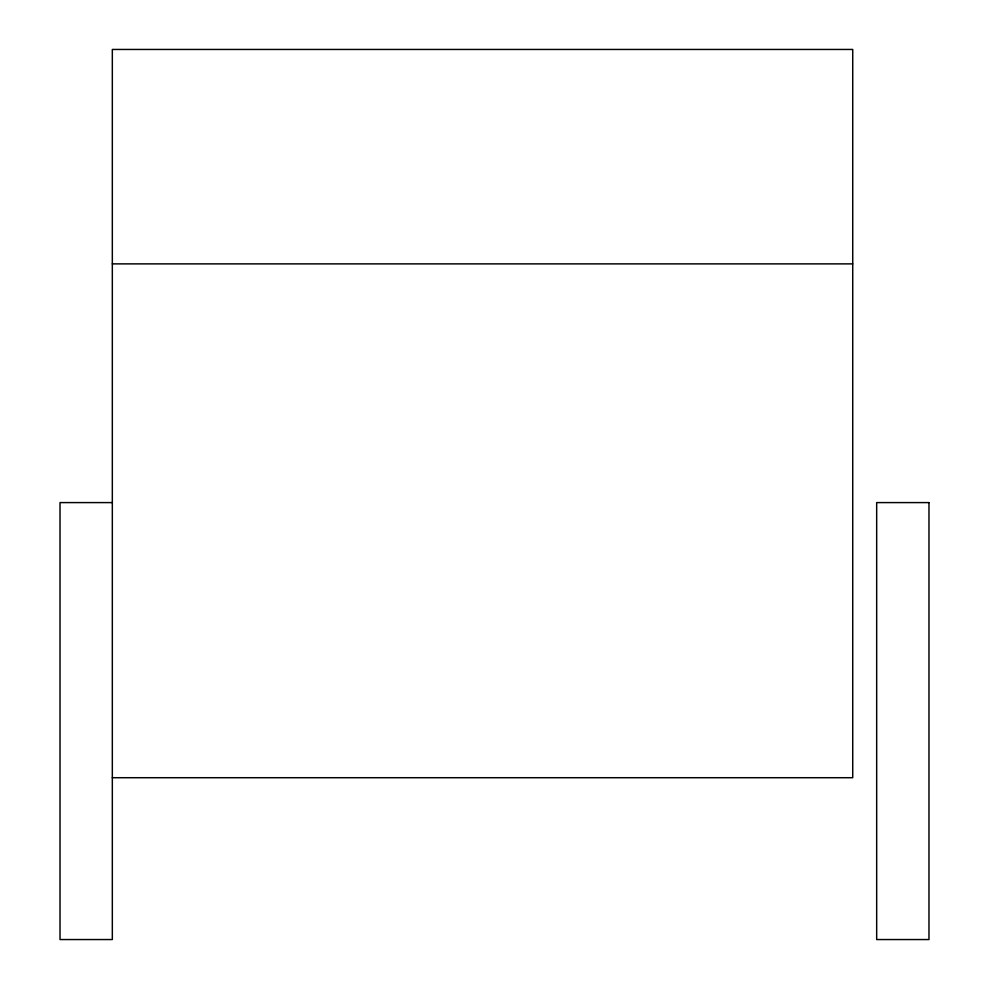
<?xml version="1.0" encoding="UTF-8"?>
<svg xmlns="http://www.w3.org/2000/svg" width="989" height="989" viewBox="0 0 989 989"><rect width="100%" height="100%" fill="white"/><g stroke="black" fill="none" stroke-linecap="round" stroke-linejoin="round"><path stroke-width="1.48" d="M112.326 263.878L852.728 263.878M112.326 502.597L60.02 502.597L60.02 939.55L112.326 939.55L112.326 49.45L852.728 49.45L852.728 777.713L112.326 777.713M928.98 502.597L876.674 502.597L876.674 939.55L928.98 939.55L928.98 502.597"/></g></svg>
